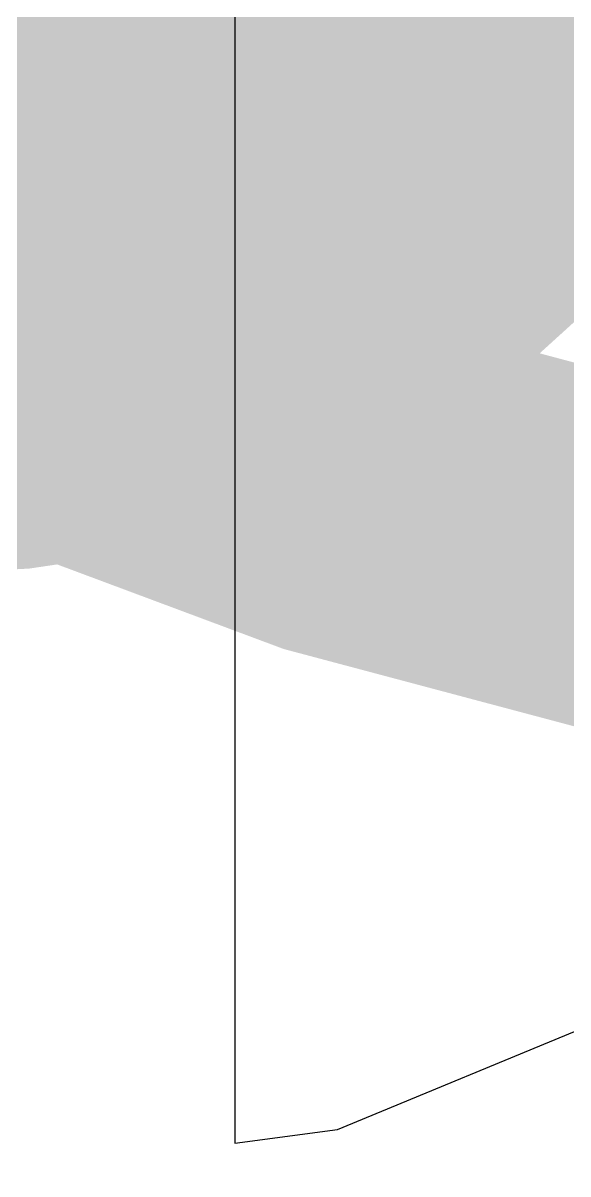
# Model space of a CAD drawing. Header units: millimetres. Extents: x 106.6 to 155.2, y 72.2 to 123.9.
# Drawn here: x 147.3566 to 147.589, y 74.1469 to 74.6374 of the extents above; entities that cross this region are included whole.
import ezdxf

# ---------------------------------------------------------------- set-up
doc = ezdxf.new("R2010")
doc.units = ezdxf.units.MM
for name, color, linetype in [('BottomLayer', 5, 'Continuous'), ('BottomOverlay', 54, 'Continuous'), ('Mechanical15', 56, 'Continuous'), ('MultiLayer', 9, 'Continuous'), ('TopLayer', 1, 'Continuous'), ('TopOverlay', 2, 'Continuous')]:
    doc.layers.add(name, color=color, linetype=linetype)

msp = doc.modelspace()

# ---------------------------------------------------------------- linework, layer by layer
at = {"layer": 'BottomLayer'}
for p, q in [((147.447, 74.676), (147.447, 74.16008)), ((147.49073, 74.16583), (147.64982, 74.23173)), ((147.447, 74.16008), (147.49073, 74.16583))]:
    msp.add_line(p, q, dxfattribs=at)
at = {"layer": 'BottomLayer', "const_width": 0.4}
msp.add_lwpolyline([(147.12, 74.803, 1), (147.52, 74.803, 1)], format="xyb", close=True, dxfattribs=at)
at = {"layer": 'BottomOverlay', "const_width": 0.15}
for points in [[(147.67025, 74.39431, -1.541636), (149.73517, 77.21795)], [(147.68895, 74.56555, -1.518787), (149.57136, 77.15888)]]:
    msp.add_lwpolyline(points, format="xyb", dxfattribs=at)
at = {"layer": 'Mechanical15', "const_width": 0.05}
msp.add_lwpolyline([(153.97, 79.021, 1), (141.97, 79.021, 1)], format="xyb", close=True, dxfattribs=at)
at = {"layer": 'MultiLayer', "const_width": 0.4}
msp.add_lwpolyline([(147.12, 74.803, 1), (147.52, 74.803, 1)], format="xyb", close=True, dxfattribs=at)
at = {"layer": 'TopLayer'}
for p, q in [((147.447, 74.676), (147.447, 74.16008)), ((147.49073, 74.16583), (147.64982, 74.23173)), ((147.447, 74.16008), (147.49073, 74.16583))]:
    msp.add_line(p, q, dxfattribs=at)
at = {"layer": 'TopLayer', "const_width": 0.4}
msp.add_lwpolyline([(147.12, 74.803, 1), (147.52, 74.803, 1)], format="xyb", close=True, dxfattribs=at)
at = {"layer": 'TopOverlay', "const_width": 0.2}
msp.add_lwpolyline([(153.97, 79.021, 1), (141.97, 79.021, 1)], format="xyb", close=True, dxfattribs=at)

doc.saveas('drawing.dxf')
